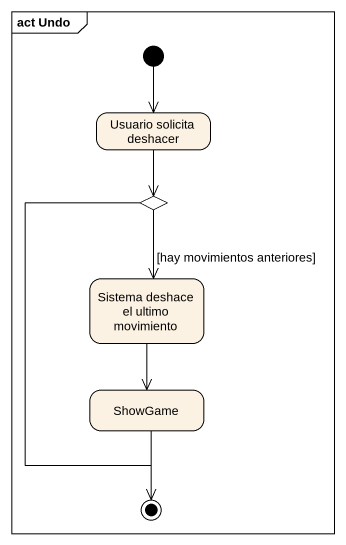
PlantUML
@startuml
mainframe act Undo
hide empty description
state "Usuario solicita deshacer" as Usuario_solicita_deshacer
state choice1 <<choice>>
state "Sistema deshace el ultimo movimiento" as Sistema_deshace_el_ultimo
state ShowGame
[*] --> Usuario_solicita_deshacer
Usuario_solicita_deshacer --> choice1
choice1 --> Sistema_deshace_el_ultimo : [hay movimientos anteriores]
Sistema_deshace_el_ultimo --> ShowGame
choice1 --> [*]
ShowGame --> [*]
@enduml
